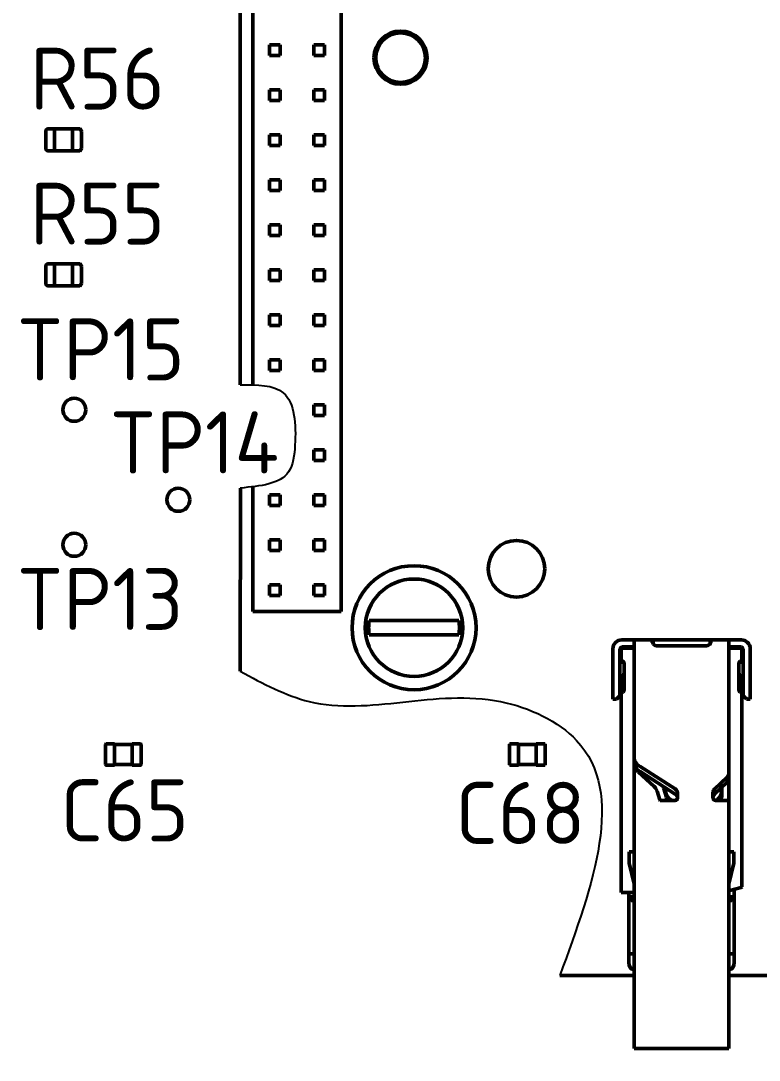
# Model space of a CAD drawing. Header units: millimetres. Extents: x -55 to 2039, y 0 to 512.
# Drawn here: x 1041.1 to 1082.7, y 222.2 to 280.9 of the extents above; entities that cross this region are included whole.
import ezdxf
from ezdxf import colors
from ezdxf.entities.mleader import LeaderData, LeaderLine
from ezdxf.enums import TextEntityAlignment as Align
from ezdxf.math import Vec2, Vec3

# ---------------------------------------------------------------- set-up
doc = ezdxf.new("R2010")
doc.units = ezdxf.units.MM
doc.linetypes.add('Сплошная', pattern=[0])
doc.layers.add('Виды', color=30, linetype='Continuous')
doc.layers.add('текст', color=2, linetype='Continuous', lineweight=30)
doc.styles.add('GOST TYPE B', font='', dxfattribs={"height": 3.5})
doc.styles.get('GOST TYPE B').set_extended_font_data('GOST type B')

# ---------------------------------------------------------------- blocks, each defined once
blk = doc.blocks.new('Вид с →')
at = {"linetype": 'Continuous', "lineweight": 25, "transparency": 16777216}
for q in [(28.03, 4.046), (30.858, 4.046)]:
    blk.add_line((29.444, 2.632), q, dxfattribs=at)
blk.add_circle((32.944, 2.632), 3.5, dxfattribs=at)
blk.add_circle((32.944, 2.632), 3.5, dxfattribs=at)
at = {"linetype": 'Continuous', "lineweight": 50, "transparency": 16777216, "style": 'GOST TYPE B'}
blk.add_attdef('ВИД(_:_)', text='', height=7, dxfattribs=at).set_placement((27.226, 3.5), align=Align.MIDDLE_RIGHT)
blk = doc.blocks.new('_DotSmall')
at = {"color": 0, "linetype": 'ByBlock', "lineweight": 60, "const_width": 0.5}
blk.add_lwpolyline([(-0.0625, 0, 1), (0.0625, 0, 1)], format="xyb", close=True, dxfattribs=at)

msp = doc.modelspace()

# ---------------------------------------------------------------- linework, layer by layer
at = {"linetype": 'Continuous', "lineweight": 50}
for p, q in [((1053.4613, 260.3546), (1053.4613, 300.5123)), ((1054.1613, 298.2123), (1054.1613, 260.3503)), ((1059.1613, 247.5623), (1059.1613, 298.2123)), ((1055.7113, 279.5423), (1055.1113, 279.5423)), ((1055.1113, 279.5423), (1055.1113, 278.9423)), ((1055.7113, 278.9423), (1055.7113, 279.5423)), ((1058.2113, 279.5423), (1057.6113, 279.5423)), ((1057.6113, 279.5423), (1057.6113, 278.9423)), ((1058.2113, 278.9423), (1058.2113, 279.5423)), ((1055.1113, 278.9423), (1055.7113, 278.9423)), ((1057.6113, 278.9423), (1058.2113, 278.9423)), ((1055.7113, 277.0023), (1055.1113, 277.0023)), ((1055.1113, 277.0023), (1055.1113, 276.4023)), ((1055.7113, 276.4023), (1055.7113, 277.0023)), ((1058.2113, 277.0023), (1057.6113, 277.0023)), ((1057.6113, 277.0023), (1057.6113, 276.4023)), ((1058.2113, 276.4023), (1058.2113, 277.0023)), ((1055.1113, 276.4023), (1055.7113, 276.4023)), ((1057.6113, 276.4023), (1058.2113, 276.4023)), ((1042.4813, 274.6581), (1042.4813, 273.7021)), ((1042.9813, 274.8051), (1042.6283, 274.8051)), ((1042.9813, 274.6581), (1042.9813, 274.8051)), ((1043.9913, 274.7926), (1042.9813, 274.7926)), ((1042.9813, 274.6581), (1042.9813, 273.7021)), ((1044.3443, 274.8051), (1043.9913, 274.8051)), ((1043.9913, 274.6581), (1043.9913, 274.8051)), ((1043.9913, 274.6581), (1043.9913, 273.7021)), ((1044.4913, 274.6581), (1044.4913, 273.7021)), ((1055.7113, 274.4623), (1055.1113, 274.4623)), ((1055.1113, 274.4623), (1055.1113, 273.8623)), ((1055.7113, 273.8623), (1055.7113, 274.4623)), ((1058.2113, 274.4623), (1057.6113, 274.4623)), ((1057.6113, 274.4623), (1057.6113, 273.8623)), ((1058.2113, 273.8623), (1058.2113, 274.4623)), ((1042.9813, 273.5551), (1042.6283, 273.5551)), ((1042.9813, 273.7021), (1042.9813, 273.5551)), ((1043.9913, 273.5676), (1042.9813, 273.5676)), ((1043.9913, 273.7021), (1043.9913, 273.5551)), ((1044.3443, 273.5551), (1043.9913, 273.5551)), ((1055.1113, 273.8623), (1055.7113, 273.8623)), ((1057.6113, 273.8623), (1058.2113, 273.8623)), ((1055.7113, 271.9223), (1055.1113, 271.9223)), ((1055.1113, 271.9223), (1055.1113, 271.3223)), ((1055.7113, 271.3223), (1055.7113, 271.9223)), ((1058.2113, 271.9223), (1057.6113, 271.9223)), ((1057.6113, 271.9223), (1057.6113, 271.3223)), ((1058.2113, 271.3223), (1058.2113, 271.9223)), ((1055.1113, 271.3223), (1055.7113, 271.3223)), ((1057.6113, 271.3223), (1058.2113, 271.3223)), ((1055.7113, 269.3823), (1055.1113, 269.3823)), ((1055.1113, 269.3823), (1055.1113, 268.7823)), ((1055.7113, 268.7823), (1055.7113, 269.3823)), ((1058.2113, 269.3823), (1057.6113, 269.3823)), ((1057.6113, 269.3823), (1057.6113, 268.7823)), ((1058.2113, 268.7823), (1058.2113, 269.3823)), ((1055.1113, 268.7823), (1055.7113, 268.7823)), ((1057.6113, 268.7823), (1058.2113, 268.7823)), ((1042.4813, 267.0381), (1042.4813, 266.0821)), ((1042.9813, 267.1851), (1042.6283, 267.1851)), ((1042.9813, 267.0381), (1042.9813, 267.1851)), ((1043.9913, 267.1726), (1042.9813, 267.1726)), ((1042.9813, 267.0381), (1042.9813, 266.0821)), ((1044.3443, 267.1851), (1043.9913, 267.1851)), ((1043.9913, 267.0381), (1043.9913, 267.1851)), ((1043.9913, 267.0381), (1043.9913, 266.0821)), ((1044.4913, 267.0381), (1044.4913, 266.0821)), ((1055.7113, 266.8423), (1055.1113, 266.8423)), ((1055.1113, 266.8423), (1055.1113, 266.2423)), ((1055.7113, 266.2423), (1055.7113, 266.8423)), ((1058.2113, 266.8423), (1057.6113, 266.8423)), ((1057.6113, 266.8423), (1057.6113, 266.2423)), ((1058.2113, 266.2423), (1058.2113, 266.8423)), ((1042.9813, 265.9351), (1042.6283, 265.9351)), ((1042.9813, 266.0821), (1042.9813, 265.9351)), ((1043.9913, 265.9476), (1042.9813, 265.9476)), ((1043.9913, 266.0821), (1043.9913, 265.9351)), ((1044.3443, 265.9351), (1043.9913, 265.9351)), ((1055.1113, 266.2423), (1055.7113, 266.2423)), ((1057.6113, 266.2423), (1058.2113, 266.2423)), ((1055.7113, 264.3023), (1055.1113, 264.3023)), ((1055.1113, 264.3023), (1055.1113, 263.7023)), ((1055.7113, 263.7023), (1055.7113, 264.3023)), ((1058.2113, 264.3023), (1057.6113, 264.3023)), ((1057.6113, 264.3023), (1057.6113, 263.7023)), ((1058.2113, 263.7023), (1058.2113, 264.3023)), ((1055.1113, 263.7023), (1055.7113, 263.7023)), ((1057.6113, 263.7023), (1058.2113, 263.7023)), ((1055.7113, 261.7623), (1055.1113, 261.7623)), ((1055.1113, 261.7623), (1055.1113, 261.1623)), ((1055.7113, 261.1623), (1055.7113, 261.7623)), ((1058.2113, 261.7623), (1057.6113, 261.7623)), ((1057.6113, 261.7623), (1057.6113, 261.1623)), ((1058.2113, 261.1623), (1058.2113, 261.7623)), ((1055.1113, 261.1623), (1055.7113, 261.1623)), ((1057.6113, 261.1623), (1058.2113, 261.1623)), ((1058.2113, 259.2223), (1057.6113, 259.2223)), ((1057.6113, 259.2223), (1057.6113, 258.6223)), ((1058.2113, 258.6223), (1058.2113, 259.2223)), ((1057.6113, 258.6223), (1058.2113, 258.6223)), ((1058.2113, 256.6823), (1057.6113, 256.6823)), ((1057.6113, 256.6823), (1057.6113, 256.0823)), ((1058.2113, 256.0823), (1058.2113, 256.6823)), ((1057.6113, 256.0823), (1058.2113, 256.0823)), ((1053.4613, 244.187), (1053.4728, 254.528)), ((1054.1613, 254.5994), (1054.1613, 247.5623)), ((1055.7113, 254.1423), (1055.1113, 254.1423)), ((1055.1113, 254.1423), (1055.1113, 253.5423)), ((1055.7113, 253.5423), (1055.7113, 254.1423)), ((1058.2113, 254.1423), (1057.6113, 254.1423)), ((1057.6113, 254.1423), (1057.6113, 253.5423)), ((1058.2113, 253.5423), (1058.2113, 254.1423)), ((1055.1113, 253.5423), (1055.7113, 253.5423)), ((1057.6113, 253.5423), (1058.2113, 253.5423)), ((1055.7113, 251.6023), (1055.1113, 251.6023)), ((1055.1113, 251.6023), (1055.1113, 251.0023)), ((1055.7113, 251.0023), (1055.7113, 251.6023)), ((1058.2113, 251.6023), (1057.6113, 251.6023)), ((1057.6113, 251.6023), (1057.6113, 251.0023)), ((1058.2113, 251.0023), (1058.2113, 251.6023)), ((1055.1113, 251.0023), (1055.7113, 251.0023)), ((1057.6113, 251.0023), (1058.2113, 251.0023)), ((1055.7113, 249.0623), (1055.1113, 249.0623)), ((1055.1113, 249.0623), (1055.1113, 248.4623)), ((1055.7113, 248.4623), (1055.7113, 249.0623)), ((1058.2113, 249.0623), (1057.6113, 249.0623)), ((1057.6113, 249.0623), (1057.6113, 248.4623)), ((1058.2113, 248.4623), (1058.2113, 249.0623)), ((1055.1113, 248.4623), (1055.7113, 248.4623)), ((1057.6113, 248.4623), (1058.2113, 248.4623)), ((1054.1613, 247.5623), (1059.1613, 247.5623)), ((1065.7971, 247.0423), (1060.7373, 247.0423)), ((1060.7373, 246.2423), (1065.7971, 246.2423)), ((1074.9908, 245.955), (1075.1908, 245.955)), ((1075.6908, 245.955), (1075.1908, 245.955)), ((1075.6908, 245.955), (1076.7565, 245.955)), ((1076.7565, 245.955), (1076.7565, 245.7267)), ((1077.0408, 245.955), (1076.7565, 245.955)), ((1079.6908, 245.955), (1077.0408, 245.955)), ((1079.975, 245.955), (1079.6908, 245.955)), ((1079.975, 245.7267), (1079.975, 245.955)), ((1079.975, 245.955), (1081.0408, 245.955)), ((1081.5408, 245.955), (1081.0408, 245.955)), ((1081.7408, 245.955), (1081.5408, 245.955)), ((1074.4908, 245.455), (1074.4908, 242.905)), ((1074.8908, 242.905), (1074.8908, 245.455)), ((1074.9658, 244.755), (1074.9658, 245.495)), ((1074.9658, 245.495), (1075.0729, 245.495)), ((1074.9908, 245.555), (1075.1908, 245.555)), ((1075.0729, 245.495), (1075.6372, 245.495)), ((1075.1908, 245.555), (1075.6908, 245.555)), ((1075.6908, 245.495), (1075.6372, 245.495)), ((1075.6908, 239.3267), (1075.6908, 245.7207)), ((1077.0408, 245.6216), (1079.6908, 245.6216)), ((1081.0408, 238.4221), (1081.0408, 245.7207)), ((1081.0408, 245.555), (1081.5408, 245.555)), ((1081.0943, 245.495), (1081.0408, 245.495)), ((1081.0943, 245.495), (1081.6586, 245.495)), ((1081.5408, 245.555), (1081.7408, 245.555)), ((1081.6586, 245.495), (1081.7658, 245.495)), ((1081.7658, 245.495), (1081.7658, 244.755)), ((1081.8408, 245.455), (1081.8408, 242.905)), ((1082.2408, 242.905), (1082.2408, 245.455)), ((1074.8908, 244.705), (1075.1116, 244.705)), ((1075.0564, 244.755), (1074.9658, 244.755)), ((1081.6199, 244.705), (1081.8408, 244.705)), ((1081.7658, 244.755), (1081.6751, 244.755)), ((1075.1307, 244.1049), (1074.8908, 243.305)), ((1075.1307, 244.605), (1075.1307, 243.155)), ((1081.6008, 243.155), (1081.6008, 244.605)), ((1081.8408, 243.305), (1081.6008, 244.1049)), ((1074.9658, 243.555), (1074.9658, 243.155)), ((1081.7658, 243.155), (1081.7658, 243.555)), ((1074.9658, 231.695), (1074.9658, 243.005)), ((1074.9658, 243.005), (1075.0564, 243.005)), ((1081.6751, 243.005), (1081.7658, 243.005)), ((1081.7658, 243.005), (1081.7658, 232.0137)), ((1074.6908, 242.605), (1074.4908, 242.605)), ((1082.2408, 242.605), (1082.0408, 242.605)), ((1045.8613, 238.9141), (1045.8613, 240.0541)), ((1045.8913, 240.0841), (1046.3613, 240.0841)), ((1046.3613, 240.0541), (1046.3613, 240.0841)), ((1046.3613, 240.0541), (1047.3613, 240.0541)), ((1046.3613, 238.9141), (1046.3613, 240.0541)), ((1047.3613, 240.0841), (1047.8313, 240.0841)), ((1047.3613, 240.0841), (1047.3613, 240.0541)), ((1047.3613, 240.0541), (1047.3613, 238.9141)), ((1047.8613, 240.0541), (1047.8613, 238.9141)), ((1046.3613, 238.8841), (1045.8913, 238.8841)), ((1047.3613, 238.9141), (1046.3613, 238.9141)), ((1046.3613, 238.8841), (1046.3613, 238.9141)), ((1047.3613, 238.9141), (1047.3613, 238.8841)), ((1047.8313, 238.8841), (1047.3613, 238.8841)), ((1075.6908, 239.0439), (1075.6908, 239.3267)), ((1075.6908, 239.0439), (1075.6908, 239.027)), ((1075.6908, 222.895), (1075.6908, 239.027)), ((1078.008, 237.54), (1076.0226, 238.8006)), ((1075.9178, 238.511), (1076.8232, 237.681)), ((1076.0226, 238.5178), (1078.008, 237.2571)), ((1080.9408, 238.2099), (1080.2208, 237.5311)), ((1081.0408, 238.4221), (1081.0408, 238.1392)), ((1077.3889, 237.6502), (1077.525, 237.2195)), ((1080.2208, 237.2483), (1080.9408, 237.9271)), ((1080.6158, 237.37), (1080.6158, 237.6207)), ((1080.6408, 237.6443), (1080.6408, 237.145)), ((1081.0408, 237.145), (1081.0408, 238.1392)), ((1076.9899, 237.4194), (1077.1431, 236.9342)), ((1077.5246, 237.0547), (1077.3713, 237.5398)), ((1078.1408, 237.2486), (1078.1408, 237.3295)), ((1080.1408, 237.2486), (1080.1408, 237.3614)), ((1080.6158, 237.0251), (1080.6158, 237.37)), ((1081.0408, 222.895), (1081.0408, 237.145)), ((1077.1568, 236.895), (1077.8106, 236.895)), ((1077.9908, 236.895), (1077.8106, 236.895)), ((1080.3408, 236.895), (1080.2908, 236.895)), ((1080.3408, 236.895), (1080.9946, 236.895)), ((1081.7689, 235.995), (1081.7658, 235.995)), ((1081.7658, 234.295), (1081.7689, 234.295)), ((1075.4158, 233.995), (1075.6908, 233.995)), ((1075.4158, 233.795), (1075.4158, 233.345)), ((1081.0408, 233.995), (1081.3158, 233.995)), ((1081.3158, 233.345), (1081.3158, 233.795)), ((1074.9658, 233.395), (1074.9626, 233.395)), ((1075.6908, 232.195), (1075.4158, 233.345)), ((1081.3158, 233.345), (1081.0408, 232.195)), ((1081.0943, 231.8078), (1081.6586, 231.9539)), ((1081.3408, 231.445), (1081.3408, 231.8716)), ((1074.9626, 231.695), (1074.9658, 231.695)), ((1075.0729, 231.695), (1074.9658, 231.695)), ((1075.0729, 231.695), (1075.6372, 231.695)), ((1075.3908, 231.445), (1075.3908, 231.695)), ((1075.6408, 231.195), (1075.3908, 231.445)), ((1075.3908, 228.245), (1075.3908, 231.445)), ((1075.4711, 231.445), (1075.3908, 231.445)), ((1075.4711, 231.445), (1075.6908, 231.445)), ((1075.6372, 231.695), (1075.6908, 231.695)), ((1075.6876, 231.195), (1075.6408, 231.195)), ((1075.6876, 231.195), (1075.6908, 231.195)), ((1081.2604, 231.445), (1081.0408, 231.445)), ((1081.0408, 231.195), (1081.0439, 231.195)), ((1081.0908, 231.195), (1081.0439, 231.195)), ((1081.0908, 231.195), (1081.3408, 231.445)), ((1081.3408, 231.445), (1081.2604, 231.445)), ((1081.3408, 228.245), (1081.3408, 231.445)), ((1075.3908, 228.245), (1075.3908, 227.745)), ((1075.6908, 228.245), (1075.3908, 228.245)), ((1081.3408, 228.245), (1081.0408, 228.245)), ((1081.3408, 227.745), (1081.3408, 228.245)), ((1075.6908, 227.0123), (1071.4985, 227.0123)), ((1088.3908, 227.0123), (1081.0408, 227.0123)), ((1075.9178, 222.895), (1075.6908, 222.895)), ((1075.9178, 222.895), (1076.8232, 222.895)), ((1076.8232, 222.895), (1076.9899, 222.895)), ((1076.9899, 222.895), (1077.1431, 222.895)), ((1077.8106, 222.895), (1077.1431, 222.895)), ((1077.8106, 222.895), (1080.3408, 222.895)), ((1081.0408, 222.895), (1080.3408, 222.895))]:
    msp.add_line(p, q, dxfattribs=at)
at = {"lineweight": 50}
for p, q in [((1068.6623, 240.0611), (1068.6613, 240.0541)), ((1068.6613, 240.0541), (1068.6623, 240.0611)), ((1068.6613, 240.0541), (1068.6623, 240.0611)), ((1068.6613, 240.0541), (1068.6613, 238.9141)), ((1068.6613, 238.9141), (1068.6613, 240.0541)), ((1068.6613, 238.9141), (1068.6613, 240.0541)), ((1068.6643, 240.0671), (1068.6623, 240.0611)), ((1068.6623, 240.0611), (1068.6643, 240.0671)), ((1068.6623, 240.0611), (1068.6643, 240.0671)), ((1068.6683, 240.0731), (1068.6643, 240.0671)), ((1068.6643, 240.0671), (1068.6683, 240.0731)), ((1068.6643, 240.0671), (1068.6683, 240.0731)), ((1068.6723, 240.0771), (1068.6683, 240.0731)), ((1068.6683, 240.0731), (1068.6723, 240.0771)), ((1068.6683, 240.0731), (1068.6723, 240.0771)), ((1068.6783, 240.0811), (1068.6723, 240.0771)), ((1068.6723, 240.0771), (1068.6783, 240.0811)), ((1068.6723, 240.0771), (1068.6783, 240.0811)), ((1068.6843, 240.0831), (1068.6783, 240.0811)), ((1068.6783, 240.0811), (1068.6843, 240.0831)), ((1068.6783, 240.0811), (1068.6843, 240.0831)), ((1068.6913, 240.0841), (1068.6843, 240.0831)), ((1068.6843, 240.0831), (1068.6913, 240.0841)), ((1068.6843, 240.0831), (1068.6913, 240.0841)), ((1069.1613, 240.0841), (1068.6913, 240.0841)), ((1068.6913, 240.0841), (1069.1613, 240.0841)), ((1068.6913, 240.0841), (1069.1613, 240.0841)), ((1069.1613, 240.0541), (1069.1613, 240.0841)), ((1069.1613, 240.0841), (1069.1613, 240.0831)), ((1069.1613, 240.0841), (1069.1613, 240.0831)), ((1069.1613, 240.0831), (1069.1613, 240.0811)), ((1069.1613, 240.0831), (1069.1613, 240.0811)), ((1069.1613, 240.0811), (1069.1613, 240.0771)), ((1069.1613, 240.0811), (1069.1613, 240.0771)), ((1069.1613, 240.0771), (1069.1613, 240.0731)), ((1069.1613, 240.0771), (1069.1613, 240.0731)), ((1069.1613, 240.0731), (1069.1613, 240.0671)), ((1069.1613, 240.0731), (1069.1613, 240.0671)), ((1069.1613, 240.0671), (1069.1613, 240.0611)), ((1069.1613, 240.0671), (1069.1613, 240.0611)), ((1069.1613, 240.0611), (1069.1613, 240.0541)), ((1069.1613, 240.0611), (1069.1613, 240.0541)), ((1070.1613, 240.0541), (1069.1613, 240.0541)), ((1069.1613, 238.9141), (1069.1613, 240.0541)), ((1069.1613, 240.0541), (1070.1613, 240.0541)), ((1069.1613, 238.9141), (1069.1613, 240.0541)), ((1069.1613, 240.0541), (1070.1613, 240.0541)), ((1070.6313, 240.0841), (1070.1613, 240.0841)), ((1070.1613, 240.0841), (1070.1613, 240.0541)), ((1070.1613, 240.0841), (1070.6313, 240.0841)), ((1070.1613, 240.0841), (1070.1613, 240.0831)), ((1070.1613, 240.0841), (1070.6313, 240.0841)), ((1070.1613, 240.0841), (1070.1613, 240.0831)), ((1070.1613, 240.0831), (1070.1613, 240.0811)), ((1070.1613, 240.0831), (1070.1613, 240.0811)), ((1070.1613, 240.0811), (1070.1613, 240.0771)), ((1070.1613, 240.0811), (1070.1613, 240.0771)), ((1070.1613, 240.0771), (1070.1613, 240.0731)), ((1070.1613, 240.0771), (1070.1613, 240.0731)), ((1070.1613, 240.0731), (1070.1613, 240.0671)), ((1070.1613, 240.0731), (1070.1613, 240.0671)), ((1070.1613, 240.0671), (1070.1613, 240.0611)), ((1070.1613, 240.0671), (1070.1613, 240.0611)), ((1070.1613, 240.0611), (1070.1613, 240.0541)), ((1070.1613, 240.0611), (1070.1613, 240.0541)), ((1070.1613, 238.9141), (1070.1613, 240.0541)), ((1070.1613, 238.9141), (1070.1613, 240.0541)), ((1070.6313, 240.0841), (1070.6383, 240.0831)), ((1070.6443, 240.0811), (1070.6383, 240.0831)), ((1070.6383, 240.0831), (1070.6443, 240.0811)), ((1070.6383, 240.0831), (1070.6443, 240.0811)), ((1070.6503, 240.0771), (1070.6443, 240.0811)), ((1070.6443, 240.0811), (1070.6503, 240.0771)), ((1070.6443, 240.0811), (1070.6503, 240.0771)), ((1070.6543, 240.0731), (1070.6503, 240.0771)), ((1070.6503, 240.0771), (1070.6543, 240.0731)), ((1070.6503, 240.0771), (1070.6543, 240.0731)), ((1070.6583, 240.0671), (1070.6543, 240.0731)), ((1070.6543, 240.0731), (1070.6583, 240.0671)), ((1070.6543, 240.0731), (1070.6583, 240.0671)), ((1070.6603, 240.0611), (1070.6583, 240.0671)), ((1070.6583, 240.0671), (1070.6603, 240.0611)), ((1070.6583, 240.0671), (1070.6603, 240.0611)), ((1070.6613, 240.0541), (1070.6603, 240.0611)), ((1070.6603, 240.0611), (1070.6613, 240.0541)), ((1070.6603, 240.0611), (1070.6613, 240.0541)), ((1070.6613, 238.9141), (1070.6613, 240.0541)), ((1070.6613, 238.9141), (1070.6613, 240.0541)), ((1070.6613, 238.9141), (1070.6613, 240.0541)), ((1068.6613, 238.9141), (1068.6623, 238.9071)), ((1068.6613, 238.9141), (1068.6623, 238.9071)), ((1068.6613, 238.9141), (1068.6623, 238.9071)), ((1068.6623, 238.9071), (1068.6643, 238.9011)), ((1068.6623, 238.9071), (1068.6643, 238.9011)), ((1068.6623, 238.9071), (1068.6643, 238.9011)), ((1068.6643, 238.9011), (1068.6683, 238.8951)), ((1068.6643, 238.9011), (1068.6683, 238.8951)), ((1068.6643, 238.9011), (1068.6683, 238.8951)), ((1068.6683, 238.8951), (1068.6723, 238.8911)), ((1068.6683, 238.8951), (1068.6723, 238.8911)), ((1068.6683, 238.8951), (1068.6723, 238.8911)), ((1068.6723, 238.8911), (1068.6783, 238.8871)), ((1068.6723, 238.8911), (1068.6783, 238.8871)), ((1068.6723, 238.8911), (1068.6783, 238.8871)), ((1068.6783, 238.8871), (1068.6843, 238.8851)), ((1068.6783, 238.8871), (1068.6843, 238.8851)), ((1068.6783, 238.8871), (1068.6843, 238.8851)), ((1068.6843, 238.8851), (1068.6913, 238.8841)), ((1068.6843, 238.8851), (1068.6913, 238.8841)), ((1068.6843, 238.8851), (1068.6913, 238.8841)), ((1068.6913, 238.8841), (1069.1613, 238.8841)), ((1068.6913, 238.8841), (1069.1613, 238.8841)), ((1068.6913, 238.8841), (1069.1613, 238.8841)), ((1069.1613, 238.8841), (1069.1613, 238.9141)), ((1069.1613, 238.9141), (1070.1613, 238.9141)), ((1069.1613, 238.9141), (1069.1613, 238.9071)), ((1069.1613, 238.9141), (1070.1613, 238.9141)), ((1069.1613, 238.9141), (1069.1613, 238.9071)), ((1069.1613, 238.9141), (1070.1613, 238.9141)), ((1069.1613, 238.9071), (1069.1613, 238.9011)), ((1069.1613, 238.9071), (1069.1613, 238.9011)), ((1069.1613, 238.9011), (1069.1613, 238.8951)), ((1069.1613, 238.9011), (1069.1613, 238.8951)), ((1069.1613, 238.8951), (1069.1613, 238.8911)), ((1069.1613, 238.8951), (1069.1613, 238.8911)), ((1069.1613, 238.8911), (1069.1613, 238.8871)), ((1069.1613, 238.8911), (1069.1613, 238.8871)), ((1069.1613, 238.8871), (1069.1613, 238.8851)), ((1069.1613, 238.8871), (1069.1613, 238.8851)), ((1069.1613, 238.8851), (1069.1613, 238.8841)), ((1069.1613, 238.8851), (1069.1613, 238.8841)), ((1070.1613, 238.9141), (1070.1613, 238.8851)), ((1070.1613, 238.9141), (1070.1613, 238.9071)), ((1070.1613, 238.9141), (1070.1613, 238.9071)), ((1070.1613, 238.9071), (1070.1613, 238.9011)), ((1070.1613, 238.9071), (1070.1613, 238.9011)), ((1070.1613, 238.9011), (1070.1613, 238.8951)), ((1070.1613, 238.9011), (1070.1613, 238.8951)), ((1070.1613, 238.8951), (1070.1613, 238.8911)), ((1070.1613, 238.8951), (1070.1613, 238.8911)), ((1070.1613, 238.8911), (1070.1613, 238.8871)), ((1070.1613, 238.8911), (1070.1613, 238.8871)), ((1070.1613, 238.8871), (1070.1613, 238.8851)), ((1070.1613, 238.8871), (1070.1613, 238.8851)), ((1070.1613, 238.8851), (1070.1613, 238.8841)), ((1070.1613, 238.8841), (1070.1613, 238.8851)), ((1070.1613, 238.8841), (1070.1613, 238.8851)), ((1070.1613, 238.8841), (1070.6313, 238.8841)), ((1070.1613, 238.8841), (1070.6313, 238.8841)), ((1070.1613, 238.8841), (1070.6313, 238.8841)), ((1070.6313, 238.8841), (1070.6383, 238.8851)), ((1070.6313, 238.8841), (1070.6383, 238.8851)), ((1070.6383, 238.8851), (1070.6443, 238.8871)), ((1070.6383, 238.8851), (1070.6443, 238.8871)), ((1070.6383, 238.8851), (1070.6443, 238.8871)), ((1070.6443, 238.8871), (1070.6503, 238.8911)), ((1070.6443, 238.8871), (1070.6503, 238.8911)), ((1070.6443, 238.8871), (1070.6503, 238.8911)), ((1070.6503, 238.8911), (1070.6543, 238.8951)), ((1070.6503, 238.8911), (1070.6543, 238.8951)), ((1070.6503, 238.8911), (1070.6543, 238.8951)), ((1070.6543, 238.8951), (1070.6583, 238.9011)), ((1070.6543, 238.8951), (1070.6583, 238.9011)), ((1070.6543, 238.8951), (1070.6583, 238.9011)), ((1070.6583, 238.9011), (1070.6603, 238.9071)), ((1070.6583, 238.9011), (1070.6603, 238.9071)), ((1070.6583, 238.9011), (1070.6603, 238.9071)), ((1070.6603, 238.9071), (1070.6613, 238.9141)), ((1070.6603, 238.9071), (1070.6613, 238.9141)), ((1070.6603, 238.9071), (1070.6613, 238.9141))]:
    msp.add_line(p, q, dxfattribs=at)
at = {"linetype": 'Continuous', "lineweight": 50, "extrusion": (0, 0, -1)}
for centre, radius in [((-1062.5072, 278.8159), 1.5), ((-1062.5072, 278.8159), 1.4), ((-1063.2672, 246.6423), 2.75)]:
    msp.add_circle(centre, radius, dxfattribs=at)
at = {"linetype": 'Continuous', "lineweight": 50}
for centre, radius in [((1044.0913, 258.9421), 0.65), ((1049.9613, 253.8621), 0.65), ((1044.0913, 251.3221), 0.65), ((1069.0491, 249.9689), 1.6), ((1063.2672, 246.6423), 3.5)]:
    msp.add_circle(centre, radius, dxfattribs=at)
at = {"linetype": 'Continuous', "lineweight": 50, "extrusion": (0, 0, -1)}
for centre, radius, start, end in [((-1042.6283, 274.6581), 0.147, 0, 89.999995), ((-1042.6283, 273.7021), 0.147, 269.999995, 359.999995), ((-1042.6283, 267.0381), 0.147, 0, 89.999995), ((-1042.6283, 266.0821), 0.147, 269.999995, 359.999995), ((-1063.2672, 246.6423), 2.5613, 351.015397, 8.984598), ((-1063.2672, 246.6423), 2.5613, 171.015397, 188.984598), ((-1074.9908, 245.455), 0.5, 0.000007, 90.000007), ((-1081.7408, 245.455), 0.5, 90.000007, 180.000007), ((-1045.8913, 240.0541), 0.03, 359.99999, 89.99999), ((-1047.8313, 238.9141), 0.03, 179.99999, 269.99999)]:
    msp.add_arc(centre, radius, start, end, dxfattribs=at)
at = {"linetype": 'Continuous', "lineweight": 50}
for centre, radius, start, end in [((1044.3443, 274.6581), 0.147, 0.000005, 90.000005), ((1044.3443, 273.7021), 0.147, 270.000005, 0.000005), ((1044.3443, 267.0381), 0.147, 0.000005, 90.000005), ((1044.3443, 266.0821), 0.147, 270.000005, 0.000005), ((1074.9908, 245.455), 0.1, 89.999993, 179.999993), ((1081.7408, 245.455), 0.1, 359.999993, 89.999993), ((1047.8313, 240.0541), 0.03, 0.00001, 90.00001), ((1045.8913, 238.9141), 0.03, 180.00001, 270.00001)]:
    msp.add_arc(centre, radius, start, end, dxfattribs=at)
at = {"linetype": 'Continuous', "lineweight": 50, "extrusion": (0, 0, -1)}
for centre, major_axis, ratio, start_param, end_param in [((1075.6908, 245.155), (0, 0.8), 0.0000001, 0.0000124, 0.7854105), ((1081.7658, 244.605), (0, 0.15), 0.0000001, 5.4421465, 6.2832152), ((1074.4908, 242.905), (0, 0.3), 0.0000001, 1.5708262, 3.1416226), ((1081.7658, 243.155), (0, 0.15), 0.0000001, 3.1416225, 4.7124188), ((1081.8408, 242.905), (0, 0.3), 0.0000001, 1.5708261, 1.910663), ((1074.9908, 242.905), (-0.3, -0.3), 0, 5.0521848, 6.2831442), ((1076.6908, 239.3267), (1, 0), 0.7071068, 2.3024826, 3.1415925), ((1080.5408, 238.4221), (0.5, 0), 0.7071068, 6.2831852, 6.9266863), ((1076.4178, 237.2387), (0.4243, -0.4243), 0.9999999, -1.6142483, -1.0912781), ((1077.7408, 237.0467), (0.4, 0), 0.7071068, 5.4440753, 6.2831853), ((1078.1408, 236.895), (0, 0.5), 0.0000001, 0.7854001, 1.2661056), ((1080.5408, 237.0786), (0.4, 0), 0.7071068, 3.1415925, 3.7850936), ((1080.3408, 237.145), (-0.2121, 0.2121), 0.9999999, 2.3561974, 3.3413082), ((1075.4158, 233.795), (0, 0.2), 0.0000001, -0.0000395, 1.5707568), ((1081.4408, 231.7779), (0.4, 0), 0.149451, 3.1415926, 3.6651913)]:
    msp.add_ellipse(centre, major_axis=major_axis, ratio=ratio, start_param=start_param, end_param=end_param, dxfattribs=at)
at = {"linetype": 'Continuous', "lineweight": 50}
for centre, major_axis, ratio, start_param, end_param in [((1081.0408, 245.155), (0, -0.8), 0.0000001, 2.356182, 3.1415802), ((1077.0408, 245.8691), (-0.35, 0), 0.7071068, 0.643127, 1.5707965), ((1079.6908, 245.8691), (-0.35, 0), 0.7071068, 1.5707965, 2.4984659), ((1074.9658, 244.605), (0, -0.15), 0.0000001, 3.1415637, 3.9826324), ((1075.0807, 244.6027), (0.0304, -0.1517), 0.4449142, 2.82277, 3.0525987), ((1075.0557, 244.605), (0, -0.15), 0.5000001, 1.5707963, 2.9100714), ((1081.6758, 244.605), (0, 0.15), 0.4999999, 0.231522, 1.5707963), ((1081.6508, 244.6025), (0.0305, 0.1519), 0.4446063, 6.3720651, 6.6017153), ((1074.8908, 242.905), (0, -0.3), 0.0000001, 1.23093, 1.5707669), ((1074.9658, 243.155), (0, -0.15), 0.0000001, 4.7123591, 6.2831554), ((1075.0807, 243.1574), (-0.0305, -0.1518), 0.4447212, 6.3721254, 6.6018433), ((1075.0557, 243.155), (0, -0.15), 0.5000001, 0.231522, 1.5707963), ((1081.6758, 243.155), (0, 0.15), 0.4999999, 1.5707963, 2.9100715), ((1081.6508, 243.1573), (-0.0304, 0.1517), 0.444921, 2.8227632, 3.0525958), ((1082.2408, 242.905), (0, -0.3), 0.0000001, -0.0000298, 1.5707665), ((1081.7408, 242.905), (0.3, -0.3), 0, 0.0000242, 1.2309836), ((1076.6908, 239.0439), (-1, 0), 0.7071068, 0.0000001, 0.83911), ((1076.3908, 239.027), (0.495, -0.495), 0.9999999, 3.92699, 4.7558391), ((1076.4178, 237.2387), (-0.7071, 0.7071), 0.9999999, 4.2328711, 4.4123756), ((1080.5408, 238.1392), (-0.5, 0), 0.7071068, 2.4980917, 3.1415928), ((1077.8106, 237.145), (0.2121, -0.2121), 0.9999999, 4.2328708, 4.9121027), ((1078.0017, 237.37), (-0.3536, 0.3536), 0.9999999, 1.0912687, 2.0386257), ((1077.7408, 237.3295), (-0.4, 0), 0.7071068, 3.1415928, 3.9807027), ((1080.5408, 237.3614), (-0.4, 0), 0.7071068, 5.6396843, 6.2831854), ((1080.1408, 236.895), (0, -0.5), 0.0000001, 1.875487, 2.3561925), ((1080.1158, 237.37), (-0.3536, 0.3536), 0.9999999, 2.6793349, 3.9269826), ((1080.3408, 237.145), (0.495, -0.495), 0.9999999, 0.4201861, 0.7853933), ((1077.8945, 237.1744), (0.7445, 0.2606), 0.9419881, 3.1125126, 3.1684024), ((1081.3158, 233.795), (0, -0.2), 0.0000001, 1.5708359, 3.1416322), ((1080.9658, 232.0137), (-0.8, 0), 0.149451, 2.617994, 3.1415927), ((1075.8908, 227.745), (0.3536, 0.3536), 1, 2.3561848, 3.5154651), ((1080.8408, 227.745), (0.3536, 0.3536), 1, -1.9446666, -0.7853899)]:
    msp.add_ellipse(centre, major_axis=major_axis, ratio=ratio, start_param=start_param, end_param=end_param, dxfattribs=at)
at = {"linetype": 'Continuous', "lineweight": 25}
for points in [[(1053.4613, 260.3546), (1055.8885, 259.9036), (1056.548, 256.9551), (1056.1864, 255.4388), (1053.4613, 254.5269)], [(1053.4613, 244.187), (1057.3525, 242.4764), (1068.1454, 242.4764), (1072.4416, 240.2771), (1071.4985, 227.0123)]]:
    msp.add_spline(points, degree=3, dxfattribs=at)
at = {"linetype": 'Continuous', "lineweight": 50}
for points, knots in [([(1076.7565, 245.955), (1076.7399, 245.955), (1076.7267, 245.9527), (1076.7059, 245.942), (1076.6987, 245.9335), (1076.6919, 245.914), (1076.6906, 245.9046), (1076.6909, 245.8832), (1076.6926, 245.8711), (1076.7002, 245.8384), (1076.7079, 245.8163), (1076.7297, 245.7697), (1076.7435, 245.7454), (1076.7607, 245.7207)], [-0.064680492, -0.064680492, -0.064680492, -0.064680492, -0.052997571, -0.052997571, -0.040701529, -0.040701529, -0.032341427, -0.032341427, -0.023960569, -0.023960569, -0.011659264, -0.011659264, -0.000001, -0.000001, -0.000001, -0.000001]), ([(1079.9708, 245.7207), (1079.9881, 245.7454), (1080.0018, 245.7697), (1080.0236, 245.8163), (1080.0313, 245.8384), (1080.039, 245.8711), (1080.0406, 245.8832), (1080.0409, 245.9046), (1080.0396, 245.914), (1080.0328, 245.9335), (1080.0256, 245.942), (1080.0049, 245.9527), (1079.9916, 245.955), (1079.975, 245.955)], [-0.064698804, -0.064698804, -0.064698804, -0.064698804, -0.053037239, -0.053037239, -0.040732452, -0.040732452, -0.032349221, -0.032349221, -0.023986752, -0.023986752, -0.011687229, -0.011687229, -0.000001, -0.000001, -0.000001, -0.000001]), ([(1077.9908, 236.895), (1078.0096, 236.895), (1078.0297, 236.8988), (1078.0667, 236.9141), (1078.0835, 236.9257), (1078.1104, 236.9525), (1078.122, 236.9697), (1078.1372, 237.0068), (1078.1408, 237.0267), (1078.1408, 237.045)], [-0.046791277, -0.046791277, -0.046791277, -0.046791277, -0.041137601, -0.041137601, -0.035483924, -0.035483924, -0.0297219, -0.0297219, -0.023959875, -0.023959875, -0.023959875, -0.023959875]), ([(1080.1408, 237.045), (1080.1408, 237.0267), (1080.1443, 237.0068), (1080.1595, 236.9697), (1080.1711, 236.9525), (1080.198, 236.9257), (1080.2149, 236.9141), (1080.2518, 236.8988), (1080.2719, 236.895), (1080.2908, 236.895)], [0.023959875, 0.023959875, 0.023959875, 0.023959875, 0.029721927, 0.029721927, 0.035483979, 0.035483979, 0.041137683, 0.041137683, 0.046791386, 0.046791386, 0.046791386, 0.046791386])]:
    msp.add_open_spline(points, degree=3, knots=knots, dxfattribs=at)

# ---------------------------------------------------------------- texts
at = {"layer": 'текст', "style": 'GOST TYPE B'}
for s, p in [('R56', (1041.5914, 275.8895)), ('R55', (1041.5914, 268.2695)), ('TP15', (1040.8435, 260.6011)), ('TP14', (1046.0875, 255.348)), ('TP13', (1040.8435, 246.5109)), ('C65', (1043.3091, 234.5836)), ('C68', (1065.598, 234.4363))]:
    msp.add_text(s, height=3.5, dxfattribs=at).set_placement(p)

# ---------------------------------------------------------------- leaders
at = {"layer": 'Виды', "linetype": 'Continuous', "lineweight": 25}
ml = msp.add_multileader_block('Standard', dxfattribs=at)
ml.set_content('Вид с →', color=256)
ml.set_attribute('ВИД(_:_)', 'А(2:1)', width=0)
ml.set_leader_properties(linetype='Сплошная', lineweight=25)
ml.set_arrow_properties(name='DOTSMALL')
ml.build(insert=Vec2(0, 0))
ml.multileader.update_dxf_attribs({"leader_type": 0, "has_dogleg": 0, "text_left_attachment_type": 6, "text_right_attachment_type": 6, "dogleg_length": 0.3, "arrow_head_size": 1, "block_connection_type": 1})
ctx = ml.context
ctx.base_point, ctx.char_height, ctx.arrow_head_size, ctx.landing_gap_size, ctx.plane_origin = Vec3(1329.0713, 395.8731), 3.5, 1, 1, Vec3(1329.0713, 395.8731)
ctx.left_attachment, ctx.right_attachment, ctx.attachment_type = 6, 6, 1
notes = []
notes.append((ctx, [(0, (0, 0, 0), (0, 0), (1, 0), 1, [])]))
ctx.block.insert = Vec3(1329.0713, 395.8731)
ml = msp.add_multileader_block('Standard', dxfattribs=at)
ml.set_content('Вид с →', color=256)
ml.set_attribute('ВИД(_:_)', 'Б(4:1)', width=0)
ml.set_leader_properties(linetype='Сплошная', lineweight=25)
ml.set_arrow_properties(name='DOTSMALL')
ml.build(insert=Vec2(0, 0))
ml.multileader.update_dxf_attribs({"leader_type": 0, "has_dogleg": 0, "text_left_attachment_type": 6, "text_right_attachment_type": 6, "dogleg_length": 0.3, "arrow_head_size": 1, "block_connection_type": 1})
ctx = ml.context
ctx.base_point, ctx.char_height, ctx.arrow_head_size, ctx.landing_gap_size, ctx.plane_origin = Vec3(1332.1634, 311.4002), 3.5, 1, 1, Vec3(1332.1634, 311.4002)
ctx.left_attachment, ctx.right_attachment, ctx.attachment_type = 6, 6, 1
notes.append((ctx, [(0, (0, 0, 0), (0, 0), (1, 0), 1, [])]))
ctx.block.insert = Vec3(1332.1634, 311.4002)
for ctx, leaders in notes:
    for number, flags, end, landing, length, lines in leaders:
        leader = LeaderData()
        leader.index, (leader.has_last_leader_line, leader.has_dogleg_vector, leader.attachment_direction) = number, flags
        leader.last_leader_point, leader.dogleg_vector, leader.dogleg_length = Vec3(end), Vec3(landing), length
        for number, points, colour, breaks in lines:
            line = LeaderLine()
            line.index, line.vertices, line.color, line.breaks = number, Vec3.list(points), colors.encode_raw_color(colour), breaks
            leader.lines.append(line)
        ctx.leaders.append(leader)

doc.saveas('drawing.dxf')
